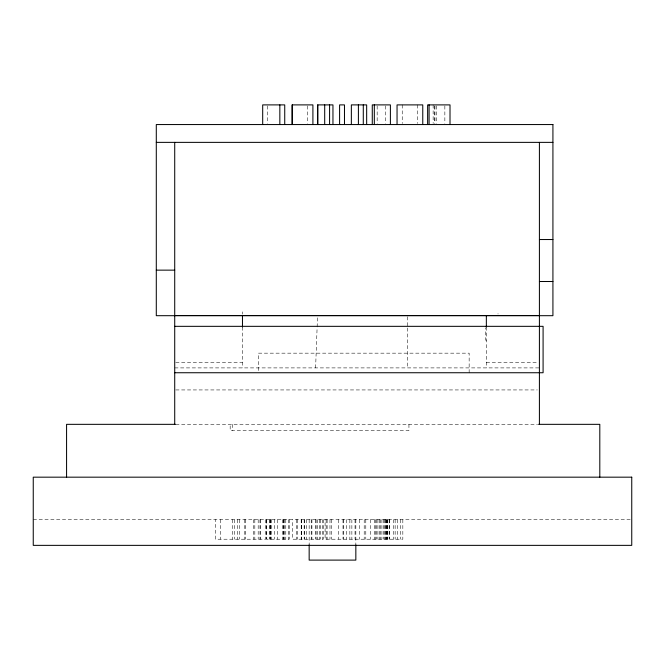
<?xml version="1.0" encoding="UTF-8"?>
<svg xmlns="http://www.w3.org/2000/svg" width="665" height="665" viewBox="0 0 665 665"><rect width="100%" height="100%" fill="white"/><g stroke="black" fill="none" stroke-linecap="round" stroke-linejoin="round"><path stroke-width="0.5" stroke-dasharray="3.33 2.49" d="M315.601 367.903L317.097 327.978M317.13 326.956L317.513 316.715M486.348 340.264L485.741 340.264L485.741 327.795M175.743 362.259L242.467 362.259M486.348 362.259L537.362 362.259M174.72 367.903L539.406 367.903M175.76 389.939L537.328 389.939M175.76 424.337L537.561 424.337M33.25 519.556L630.711 519.556M498.019 313.597L498.019 314.055M486.348 327.072L486.348 367.903M469.149 372.824L469.149 353.165L258.444 353.165L258.444 372.824M444.852 105.926L444.852 123.515M436.639 105.926L436.639 123.515M434.952 105.926L434.952 123.515M434.428 105.926L434.428 123.515M433.139 104.895L433.139 123.515M417.554 104.895L417.554 123.515M408.942 424.337L408.942 430.488L230.173 430.488L230.173 424.337M407.47 316.715L407.47 326.956M407.47 327.978L407.47 367.903M402.832 519.556L402.832 539.215L325.094 539.215L325.094 519.556M402.234 104.895L402.234 123.515M400.297 519.556L400.297 539.215M397.67 519.556L397.67 539.215M395.135 519.556L395.135 539.215M393.663 519.556L393.663 539.215M389.449 519.556L389.449 539.215M389.191 519.556L389.191 539.215M387.77 519.556L387.77 539.215M387.238 519.556L387.238 539.215M386.922 519.556L386.922 539.215M386.44 519.556L386.44 539.215M385.949 519.556L385.949 539.215M385.534 105.926L385.534 123.515M385.235 519.556L385.235 539.215M384.711 519.556L384.711 539.215M383.422 519.556L383.422 539.215M381.91 519.556L381.91 539.215M380.438 519.556L380.438 539.215M379.374 519.556L379.366 539.215M377.911 519.556L377.911 539.215M377.163 105.926L377.163 123.515M376.265 519.556L376.265 539.215M375.575 519.556L375.575 539.215M374.329 519.556L374.329 539.215M370.363 519.556L370.363 539.215M365.792 519.556L365.792 539.215M364.204 519.556L364.204 539.215M359.333 519.556L359.333 539.215M355.841 519.556L355.841 544.901M355.052 519.556L355.052 539.215M351.868 519.556L351.868 539.215M349.865 519.556L349.865 539.215M346.648 519.556L346.648 539.215M343.207 519.556L343.207 539.215M343.057 519.556L343.057 539.215M338.344 519.556L338.344 539.215M331.336 519.556L331.336 539.215M329.981 519.556L329.981 539.215M327.122 519.556L327.122 539.215M326.149 519.556L326.149 539.215M323.331 519.556L323.331 539.215L292.401 539.215L292.401 519.556M322.409 519.556L322.409 539.215M320.638 519.556L320.638 539.215M319.483 519.556L319.483 539.215M317.421 519.556L317.421 539.215M316.108 519.556L316.108 539.215M315.426 519.556L315.426 539.215M311.91 519.556L311.91 539.215M311.212 519.556L311.212 539.215M309.159 519.556L309.159 544.901M307.396 105.926L307.396 123.515M306.474 519.556L306.474 539.215M304.287 519.556L304.287 539.215M304.163 519.556L304.163 539.215M301.461 519.556L301.461 539.215M301.287 519.556L301.287 539.215M301.203 519.556L301.203 539.215M297.288 519.556L297.288 539.215M296.291 519.556L296.291 539.215M289.225 519.556L289.225 539.215L266.632 539.215L266.632 519.556M288.602 519.556L288.602 539.215M285.775 519.556L285.775 539.215M284.312 519.556L284.312 539.215M283.656 519.556L283.656 539.215M283.431 519.556L283.431 539.215M282.401 519.556L282.401 539.215M277.505 519.556L277.505 539.215M274.504 519.556L274.504 539.215M271.544 519.556L271.544 539.215M270.58 519.556L270.58 539.215M270.456 519.556L270.456 539.215M270.015 519.556L270.015 539.215M269.292 519.556L269.292 539.215M267.579 105.926L267.579 123.515M266.756 519.556L266.756 539.215M265.717 519.556L265.717 539.215L215.502 539.215L215.502 519.556M260.206 519.556L260.206 539.215M260.032 519.556L260.032 539.215M258.186 519.556L258.186 539.215M254.82 519.556L254.82 539.215M253.299 519.556L253.299 539.215M245.169 519.556L245.169 539.215M244.87 519.556L244.87 539.215M242.467 311.819L242.467 314.154M242.467 327.072L242.467 367.903M239.508 519.556L239.508 539.215M237.546 519.556L237.546 539.215M234.321 519.556L234.321 539.215M232.634 424.337L232.634 430.488M232.659 519.556L232.659 539.215M220.398 519.556L220.398 539.215"/><path stroke-width="1" d="M156.292 142.368L552.923 142.368M539.406 239.533L552.923 239.533M156.292 270.14L174.72 270.14M539.406 281.511L552.923 281.511M174.72 315.534L539.406 315.534M174.72 326.332L543.089 326.332L543.089 372.741L174.72 372.741M175.502 424.337L66.575 424.337L66.575 477.171M538.6 424.337L599.805 424.337L599.805 477.171M539.406 142.368L539.406 424.337M486.348 315.692L486.348 327.072M450.014 124.555L450.014 104.895L427.628 104.895L427.628 124.555M429.091 104.895L429.091 124.555M422.765 124.555L422.765 104.895L397.047 104.895L397.047 124.555M390.397 124.555L390.397 104.895L372.275 104.895L372.275 124.555M374.312 104.895L374.312 124.555M366.664 124.555L366.664 104.895L351.353 104.895L351.353 124.555M363.29 104.895L363.29 124.555M358.402 104.895L358.402 124.555M355.841 544.901L355.841 560.105L309.159 560.105L309.159 544.901M344.478 124.555L344.478 104.895L339.591 104.895L339.591 124.555M332.957 124.555L332.957 104.895L317.646 104.895L317.646 124.555M329.582 104.895L329.582 124.555M324.695 104.895L324.695 124.555M317.77 104.895L317.77 124.555M312.907 124.555L312.907 104.895L292.051 104.895L292.051 124.555M292.351 104.895L292.351 124.555M284.736 124.555L284.736 104.895L262.692 104.895L262.692 124.555M279.84 104.895L279.84 124.555M242.467 315.692L242.467 327.072M174.72 142.368L174.72 424.337M552.923 124.555L156.292 124.555L156.292 315.692L552.923 315.692L552.923 124.555M631.75 477.171L33.25 477.171L33.25 545.358L631.75 545.358L631.75 477.171"/></g></svg>
